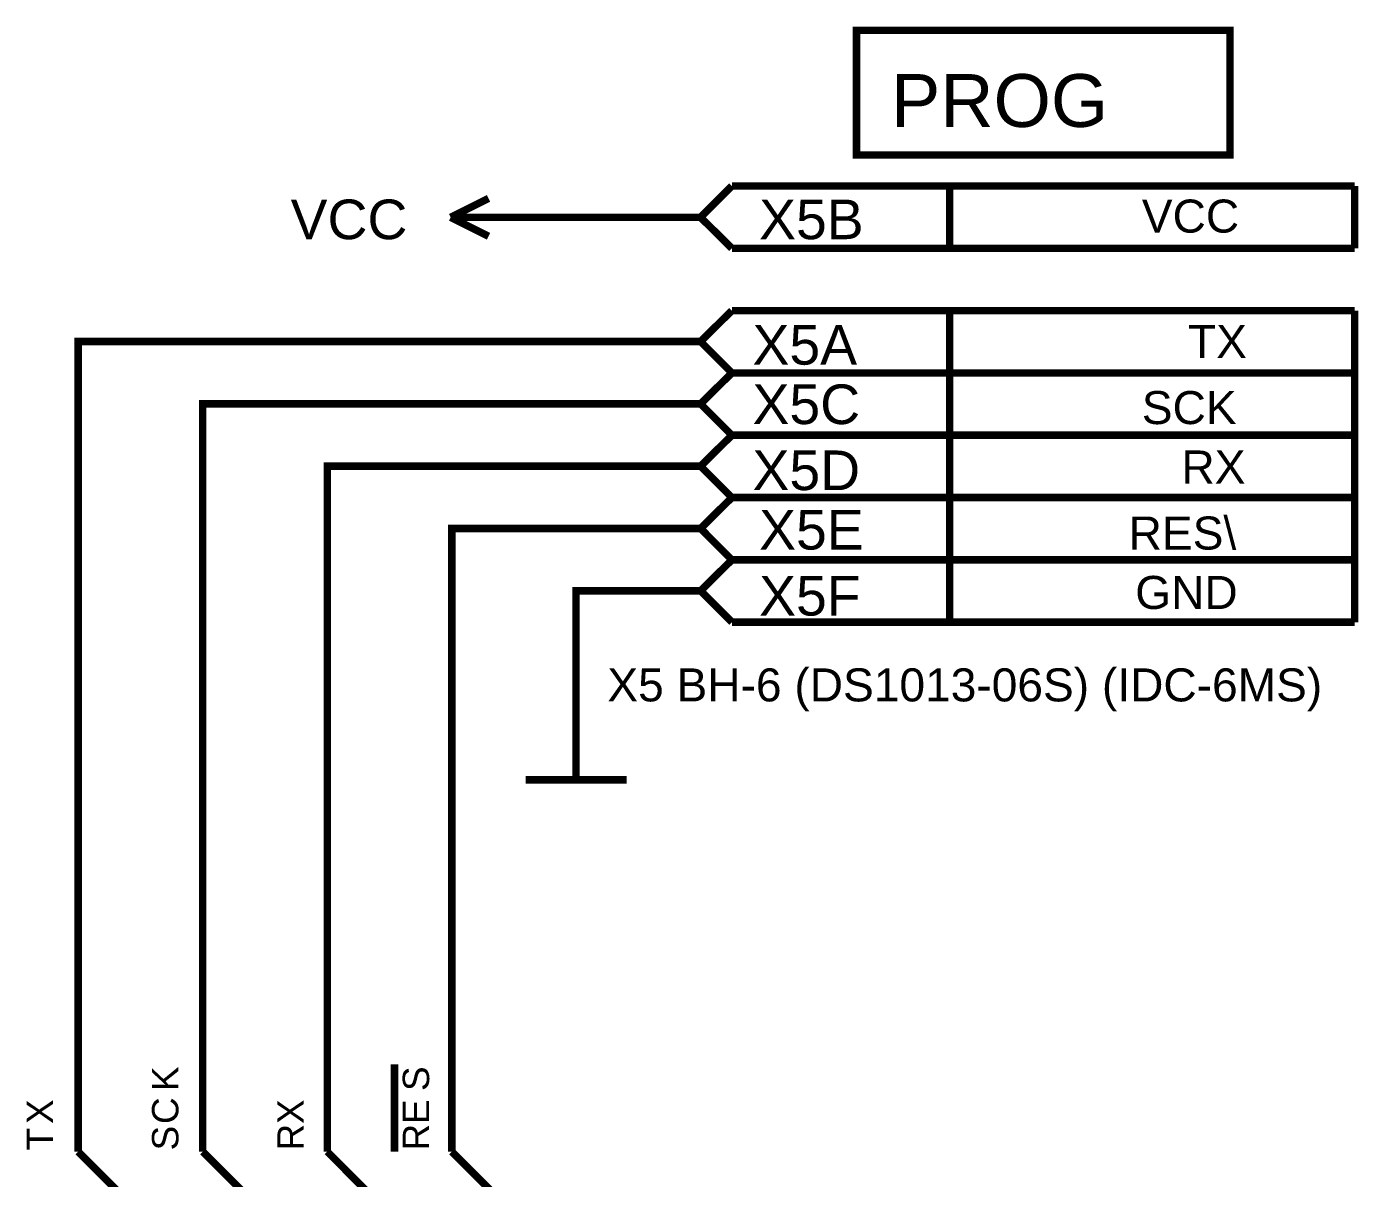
# Model space of a CAD drawing. Header units: millimetres. Extents: x -2024 to 917, y -725 to 13.
# Drawn here: x -1973.5 to -1920, y -565.2 to -519 of the extents above; entities that cross this region are included whole.
import ezdxf

# ---------------------------------------------------------------- set-up
doc = ezdxf.new("R2010")
doc.units = ezdxf.units.MM
doc.styles.get("Standard").update_dxf_attribs({"font": 'arial.ttf'})

msp = doc.modelspace()

# ---------------------------------------------------------------- linework, layer by layer
at = {"color": 7}
for points, const_width in [([(-1940.15, -519.177), (-1925.155, -519.177), (-1925.155, -524.177), (-1940.15, -524.177), (-1940.15, -519.177)], 0.3), ([(-1940.15, -519.177), (-1940.15, -524.177), (-1925.155, -524.177), (-1925.155, -519.177), (-1940.15, -519.177), (-1940.15, -519.177)], 0.0991)]:
    msp.add_lwpolyline(points, close=True, dxfattribs=dict(at, const_width=const_width))
at = {"color": 7, "const_width": 0.3}
for points in [[(-1946.406, -526.678), (-1945.148, -525.419)], [(-1945.148, -525.419), (-1920.156, -525.419)], [(-1936.409, -525.419), (-1936.409, -527.92)], [(-1920.156, -525.419), (-1920.156, -527.92)], [(-1956.436, -526.678), (-1954.913, -525.916)], [(-1956.436, -526.678), (-1954.913, -527.44)], [(-1953.887, -526.678), (-1956.436, -526.678)], [(-1948.905, -526.678), (-1953.887, -526.678)], [(-1946.406, -526.678), (-1948.905, -526.678)], [(-1945.148, -527.92), (-1946.406, -526.678)], [(-1920.156, -527.92), (-1945.148, -527.92)], [(-1946.406, -531.662), (-1945.148, -530.42)], [(-1945.148, -530.42), (-1920.156, -530.42)], [(-1936.409, -530.42), (-1936.409, -532.921)], [(-1920.156, -530.42), (-1920.156, -532.921)], [(-1948.905, -531.662), (-1971.382, -531.662), (-1971.382, -564.167)], [(-1946.406, -531.662), (-1948.905, -531.662)], [(-1945.148, -532.921), (-1946.406, -531.662)], [(-1946.406, -534.162), (-1945.148, -532.921)], [(-1920.156, -532.921), (-1945.148, -532.921)], [(-1945.148, -532.921), (-1920.156, -532.921)], [(-1936.409, -532.921), (-1936.409, -535.421)], [(-1920.156, -532.921), (-1920.156, -535.421)], [(-1948.905, -534.162), (-1966.383, -534.162), (-1966.383, -564.167)], [(-1946.406, -534.162), (-1948.905, -534.162)], [(-1945.148, -535.421), (-1946.406, -534.162)], [(-1946.406, -536.663), (-1945.148, -535.421)], [(-1920.156, -535.421), (-1945.148, -535.421)], [(-1945.148, -535.421), (-1920.156, -535.421)], [(-1936.409, -535.421), (-1936.409, -537.921)], [(-1920.156, -535.421), (-1920.156, -537.921)], [(-1948.905, -536.663), (-1961.385, -536.663), (-1961.385, -564.167)], [(-1946.406, -536.663), (-1948.905, -536.663)], [(-1945.148, -537.921), (-1946.406, -536.663)], [(-1946.406, -539.163), (-1945.148, -537.921)], [(-1920.156, -537.921), (-1945.148, -537.921)], [(-1945.148, -537.921), (-1920.156, -537.921)], [(-1936.409, -537.921), (-1936.409, -540.422)], [(-1920.156, -537.921), (-1920.156, -540.422)], [(-1948.905, -539.163), (-1956.387, -539.163), (-1956.387, -564.167)], [(-1946.406, -539.163), (-1948.905, -539.163)], [(-1945.148, -540.422), (-1946.406, -539.163)], [(-1946.406, -541.664), (-1945.148, -540.422)], [(-1920.156, -540.422), (-1945.148, -540.422)], [(-1945.148, -540.422), (-1920.156, -540.422)], [(-1936.409, -540.422), (-1936.409, -542.922)], [(-1920.156, -540.422), (-1920.156, -542.922)], [(-1948.905, -541.664), (-1951.405, -541.664), (-1951.405, -544.164)], [(-1946.406, -541.664), (-1948.905, -541.664)], [(-1945.148, -542.922), (-1946.406, -541.664)], [(-1920.156, -542.922), (-1945.148, -542.922)], [(-1951.405, -544.164), (-1951.405, -549.248)], [(-1953.424, -549.248), (-1949.369, -549.248)], [(-1958.687, -560.657), (-1958.687, -561.75)], [(-1958.687, -561.75), (-1958.687, -562.958)], [(-1958.687, -562.958), (-1958.687, -564.167)], [(-1971.382, -564.167), (-1968.883, -566.668)], [(-1966.383, -564.167), (-1963.884, -566.668)], [(-1961.385, -564.167), (-1958.886, -566.668)], [(-1956.387, -564.167), (-1953.887, -566.668)]]:
    msp.add_lwpolyline(points, dxfattribs=at)

# ---------------------------------------------------------------- texts
at = {"color": 7}
for s, height, p in [('PROG', 2.1195, (-1938.76, -523.051)), ('VCC', 1.5897, (-1962.858, -527.555)), ('X5B', 1.5897, (-1944.056, -527.555)), ('VCC', 1.3247, (-1928.697, -527.291)), ('X5A', 1.5897, (-1944.321, -532.589)), ('TX', 1.3247, (-1926.843, -532.324)), ('X5C', 1.5897, (-1944.321, -534.974)), ('SCK', 1.3247, (-1928.697, -534.974)), ('X5D', 1.5897, (-1944.321, -537.623)), ('RX', 1.3247, (-1927.108, -537.358)), ('X5E', 1.5897, (-1944.056, -540.008)), ('RES\\', 1.3247, (-1929.226, -540.008)), ('X5F', 1.5897, (-1944.056, -542.657)), ('GND', 1.3247, (-1928.961, -542.392)), ('X5 BH-6 (DS1013-06S) (IDC-6MS)', 1.32471, (-1950.147, -546.101))]:
    msp.add_text(s, height=height, dxfattribs=at).set_placement(p)
for s, p in [('K', (-1967.36, -561.733)), ('S', (-1957.297, -561.733)), ('X', (-1972.391, -563.058)), ('C', (-1967.36, -563.058)), ('X', (-1962.328, -563.058)), ('E', (-1957.297, -563.058)), ('T', (-1972.391, -564.117)), ('S', (-1967.36, -564.117)), ('R', (-1962.328, -564.117)), ('R', (-1957.297, -564.117))]:
    msp.add_text(s, height=1.06, rotation=90, dxfattribs=at).set_placement(p)

doc.saveas('drawing.dxf')
